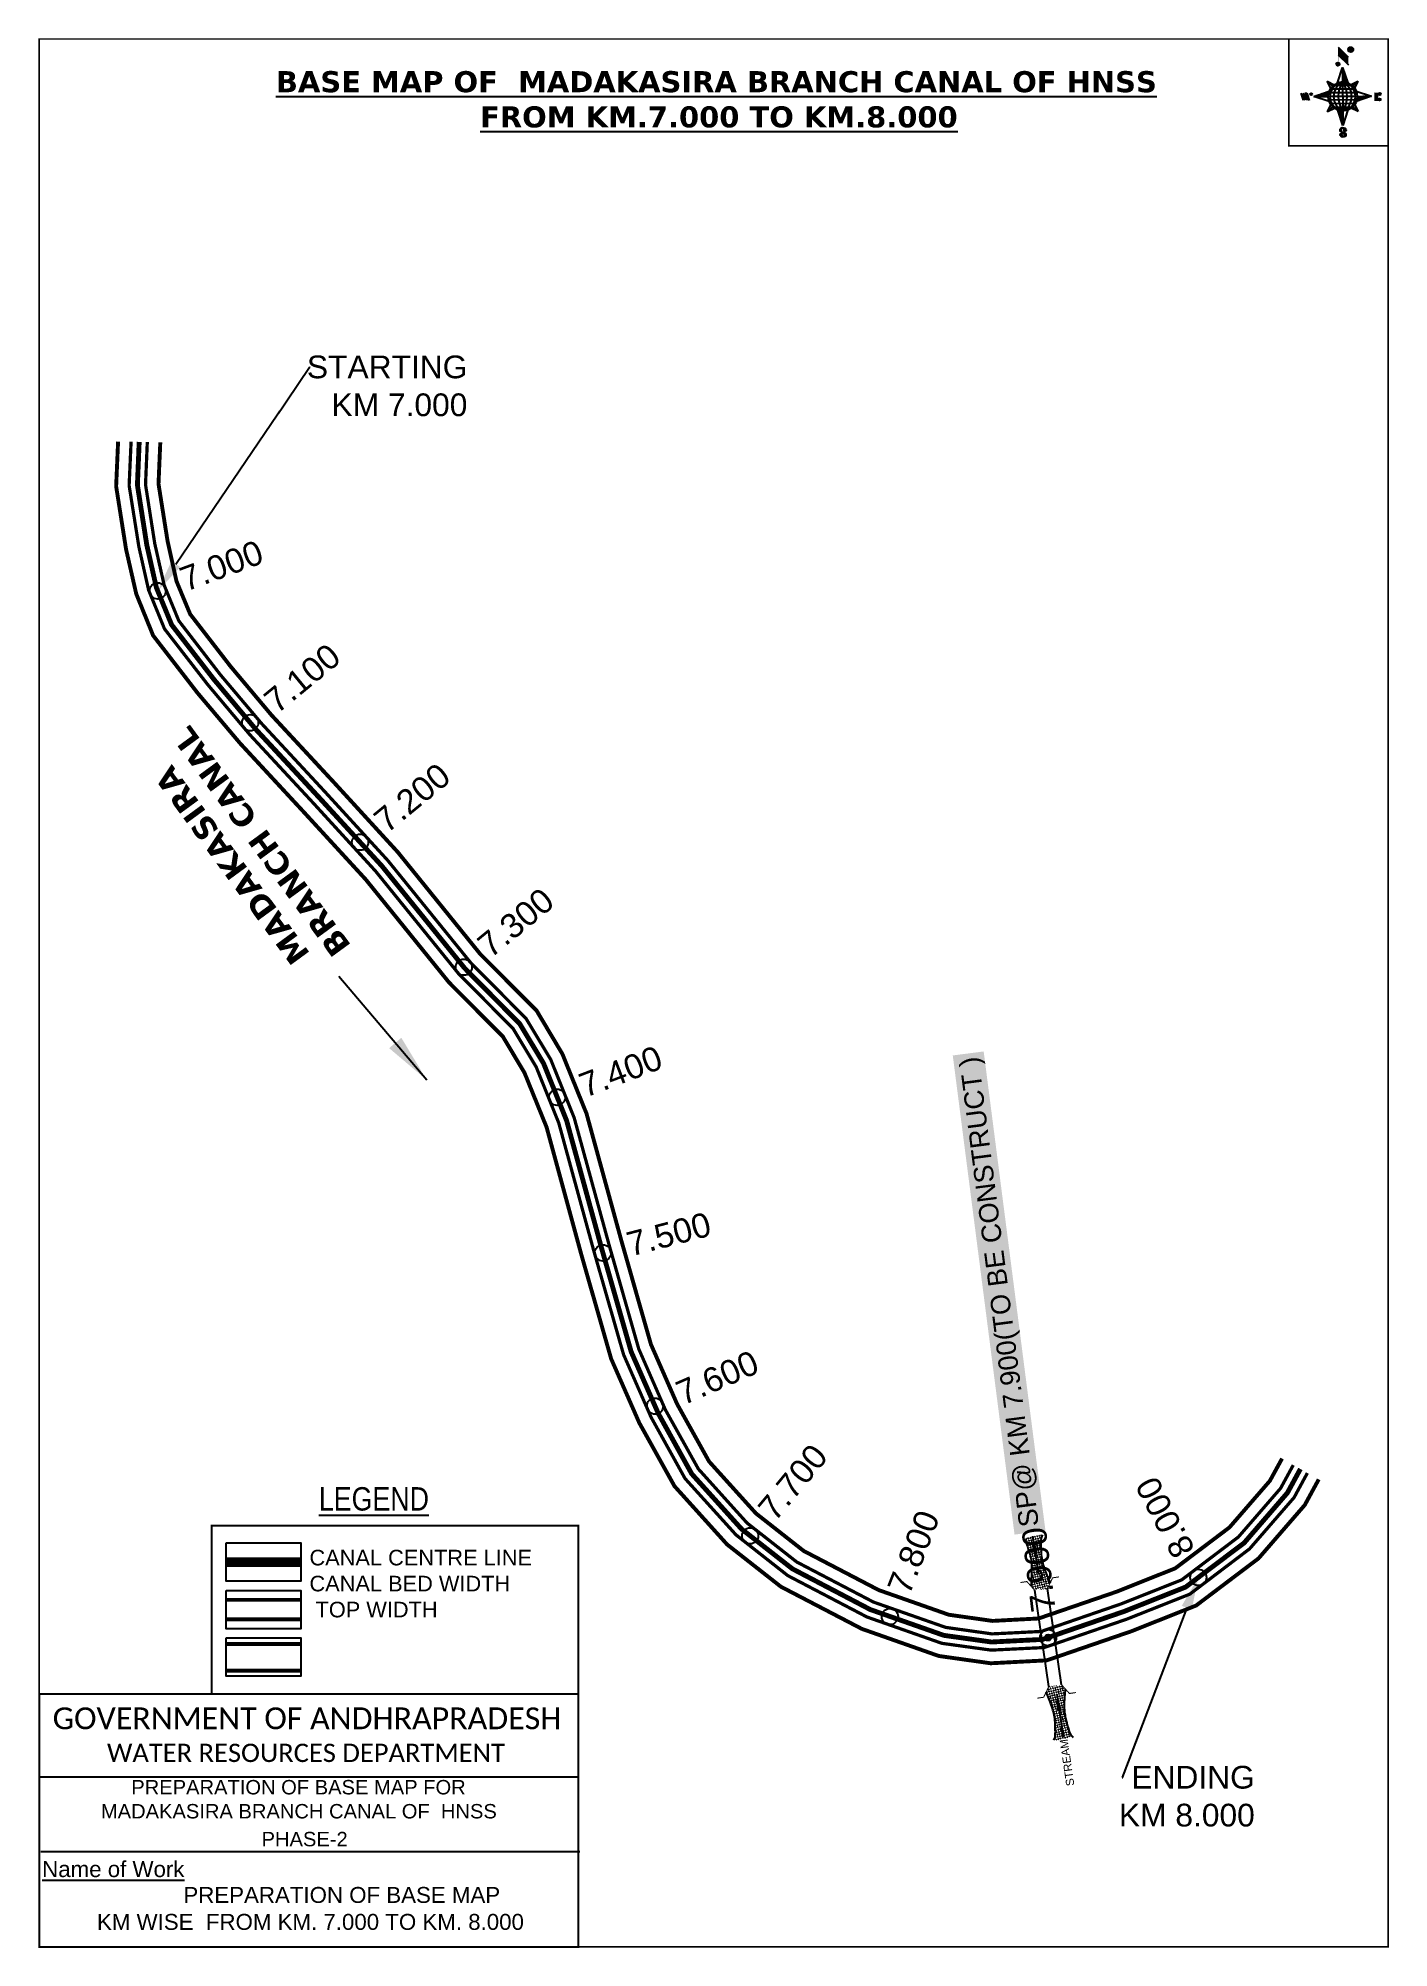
# Model space of a CAD drawing. Header units: inches. Extents: x 776139 to 776971, y 1570156 to 1571332.
import ezdxf
from ezdxf import colors
from ezdxf.entities.mleader import LeaderData, LeaderLine
from ezdxf.enums import TextEntityAlignment as Align
from ezdxf.math import Vec2, Vec3

# ---------------------------------------------------------------- set-up
doc = ezdxf.new("R2010")
doc.units = ezdxf.units.IN
doc.header["$MEASUREMENT"] = 0
doc.header["$PDMODE"] = 32
doc.header["$PDSIZE"] = 10
doc.linetypes.add('HIDDEN2', pattern=[0.1875, 0.125, -0.0625])
for name, color, linetype in [('AQUADUCT', 1, 'Continuous'), ('bord', 1, 'Continuous'), ('CANAL1', 242, 'Continuous'), ('CSMark', 72, 'Continuous'), ('DCBMS', 232, 'Continuous'), ('PAGE', 7, 'Continuous'), ('STRUCTURE', 5, 'Continuous'), ('TEXT', 6, 'Continuous')]:
    doc.layers.add(name, color=color, linetype=linetype)
doc.styles.add('ARIALN', font='ARIALN_1.TTF')
doc.styles.get("Standard").update_dxf_attribs({"font": 'ARIAL_1.TTF'})
doc.dimstyles.get("Standard").update_dxf_attribs({"dimtxt": 0.18, "dimasz": 0.18, "dimexe": 0.18, "dimexo": 0.0625, "dimgap": 0.09, "dimtad": 0, "dimtih": 1, "dimtoh": 1, "dimdec": 4, "dimzin": 0, "dimdsep": 46, "dimtxsty": 'Standard', "dimcen": 0.09, "dimadec": 0, "dimazin": 0, "dimtfac": 1, "dimtdec": 4, "dimtofl": 0, "dimtmove": 0, "dimatfit": 3, "dimfxl": 0, "dimtolj": 1, "dimtzin": 0, "dimarcsym": 0})
pattern_1 = [(267.297113149, (-8720374.938, 50637915.138), (10.5367255337, -0.497431438), [])]
pattern_2 = [(357.297113149, (-8720374.938, 50637915.138), (0.497431438, 10.5367255337), [])]

# ---------------------------------------------------------------- blocks, each defined once
blk = doc.blocks.new('*X11')
at = {"color": 0, "linetype": 'Continuous'}
for p, q in [((6321.6, 240.5), (6322.3, 241.2)), ((6321.6, 240.3), (6322.3, 241)), ((6321.6, 240.1), (6322.3, 240.8)), ((6321.6, 239.9), (6322.4, 240.7)), ((6321.6, 239.8), (6322.4, 240.6)), ((6321.6, 239.6), (6322.5, 240.5)), ((6321.6, 239.4), (6322.5, 240.3)), ((6321.6, 239.2), (6322.6, 240.2)), ((6321.7, 239.1), (6322.6, 240.1)), ((6321.8, 240.8), (6322.4, 241.4)), ((6321.8, 239), (6322.7, 240)), ((6321.8, 239), (6322.8, 239.9)), ((6321.9, 238.9), (6322.9, 239.8)), ((6322, 238.8), (6323, 239.7)), ((6322.1, 241.3), (6322.4, 241.6)), ((6322.1, 238.7), (6323.1, 239.6)), ((6322.2, 238.6), (6323.1, 239.6)), ((6322.3, 238.5), (6323.2, 239.5)), ((6322.4, 238.5), (6323.3, 239.4)), ((6322.5, 238.4), (6323.4, 239.3)), ((6322.7, 238.4), (6323.6, 239.3)), ((6322.8, 238.3), (6323.7, 239.2)), ((6322.9, 238.3), (6323.8, 239.1)), ((6323.1, 238.2), (6323.9, 239.1)), ((6323.2, 238.2), (6324, 239)), ((6323.3, 238.2), (6324.2, 239)), ((6323.5, 238.1), (6324.3, 238.9)), ((6323.7, 238.1), (6324.4, 238.9)), ((6323.8, 238.1), (6324.6, 238.8)), ((6324.1, 238.2), (6324.7, 238.8)), ((6324.3, 238.3), (6324.9, 238.8)), ((6324.6, 238.3), (6325.1, 238.8)), ((6324.8, 238.4), (6325.2, 238.8)), ((6325.1, 238.5), (6325.4, 238.8)), ((6325.4, 238.6), (6325.6, 238.8))]:
    blk.add_line(p, q, dxfattribs=at)
blk = doc.blocks.new('*X10')
at = {"color": 0, "linetype": 'Continuous'}
for p, q in [((6324.4, 240.3), (6324.5, 240.4)), ((6324.6, 240.3), (6324.8, 240.5)), ((6324.7, 240.2), (6325, 240.5)), ((6324.8, 240.2), (6325.2, 240.6)), ((6325, 240.1), (6325.5, 240.6)), ((6325.1, 240.1), (6325.6, 240.6)), ((6325.2, 240), (6325.8, 240.6)), ((6325.3, 240), (6326, 240.6)), ((6325.4, 239.9), (6326.1, 240.6)), ((6325.5, 239.8), (6326.2, 240.5)), ((6325.6, 239.8), (6326.3, 240.5)), ((6325.7, 239.7), (6326.5, 240.4)), ((6325.9, 239.6), (6326.6, 240.3)), ((6326, 239.5), (6326.7, 240.3)), ((6326, 239.4), (6326.8, 240.2)), ((6326.1, 239.3), (6327, 240.2)), ((6326.2, 239.3), (6327.1, 240.1)), ((6326.3, 239.2), (6327.1, 240)), ((6326.4, 239.1), (6327.2, 239.9)), ((6326.5, 239), (6327.3, 239.8)), ((6326.5, 238.9), (6327.4, 239.7)), ((6326.6, 238.8), (6327.5, 239.6)), ((6326.7, 238.7), (6327.5, 239.5)), ((6326.8, 238.6), (6327.6, 239.4)), ((6326.8, 238.5), (6327.7, 239.3)), ((6326.8, 236.5), (6327.4, 237)), ((6326.9, 238.3), (6327.8, 239.2)), ((6326.9, 238.2), (6327.9, 239.1)), ((6326.9, 236.8), (6327.6, 237.4)), ((6327, 238.1), (6327.8, 239)), ((6327, 237.9), (6327.8, 238.8)), ((6327, 237.8), (6327.8, 238.6)), ((6327, 237.6), (6327.8, 238.4)), ((6327, 237.4), (6327.8, 238.2)), ((6327, 237.3), (6327.8, 238)), ((6327, 237.1), (6327.8, 237.9))]:
    blk.add_line(p, q, dxfattribs=at)
blk = doc.blocks.new('H')
at = {"layer": 'bord', "extrusion": (0.000427885, 0.004792, 0.999988)}
h = blk.add_hatch(dxfattribs=at)
h.set_pattern_fill('LINE', color=8, scale=84.387686, angle=-2.7029, style=0)
h.set_pattern_definition(pattern_2)
h.paths.add_polyline_path([(-492, 786, -0.090992), (-448, 775), (-486, 912)])
h = blk.add_hatch(dxfattribs=at)
h.set_pattern_fill('LINE', color=8, scale=84.387686, angle=-92.7029, style=0)
h.set_pattern_definition(pattern_1)
h.paths.add_polyline_path([(-625, 665, -0.090992), (-615, 710), (-751, 671)])
h = blk.add_hatch(dxfattribs=at)
h.set_pattern_fill('LINE', color=8, scale=84.387686, angle=-2.7029, style=0)
h.set_pattern_definition(pattern_2)
h.paths.add_polyline_path([(-504, 533, -0.090992), (-549, 543), (-510, 406)])
h = blk.add_hatch(dxfattribs=at)
h.set_pattern_fill('LINE', color=8, scale=84.387686, angle=-92.7029, style=0)
h.set_pattern_definition(pattern_1)
h.paths.add_polyline_path([(-246, 647), (-372, 653, -0.090992), (-382, 609)])
for p, q in [((-519, 1020, -1217), (-435, 927, -1216)), ((-516, 1087, -1217), (-432, 994, -1217)), ((-538, 774, -1216), (-487, 906, -1216)), ((-487, 906, -1216), (-493, 780, -1216)), ((-487, 906, -1216), (-448, 769, -1216)), ((-865, 701, -1215), (-847, 638, -1215)), ((-847, 700, -1215), (-829, 637, -1215)), ((-829, 699, -1215), (-811, 636, -1215)), ((-829, 699, -1215), (-811, 698, -1215)), ((-811, 698, -1215), (-794, 635, -1215)), ((-752, 665, -1215), (-615, 704, -1215)), ((-627, 794, -1216), (-567, 760, -1216)), ((-627, 794, -1216), (-584, 747, -1215)), ((-599, 731, -1215), (-627, 794, -1216)), ((-421, 753, -1216), (-359, 781, -1216)), ((-359, 781, -1216), (-405, 739, -1216)), ((-359, 781, -1216), (-392, 721, -1215)), ((-379, 693, -1215), (-246, 641, -1215)), ((-213, 669, -1215), (-217, 601, -1215)), ((-752, 665, -1215), (-625, 659, -1215)), ((-619, 614, -1215), (-752, 665, -1215)), ((-639, 526, -1214), (-606, 585, -1215)), ((-639, 526, -1214), (-593, 568, -1215)), ((-577, 553, -1215), (-639, 526, -1214)), ((-511, 400, -1214), (-549, 537, -1214)), ((-460, 533, -1215), (-511, 400, -1214)), ((-505, 527, -1214), (-511, 400, -1214)), ((-371, 513, -1214), (-431, 546, -1215)), ((-371, 513, -1214), (-414, 560, -1215)), ((-399, 576, -1215), (-371, 513, -1214)), ((-246, 641, -1215), (-383, 603, -1215)), ((-373, 647, -1215), (-246, 641, -1215)), ((-197, 600, -1215), (-194, 668, -1215))]:
    blk.add_line(p, q, dxfattribs=at)
at = {"layer": 'bord', "color": 8, "linetype": 'ByBlock', "extrusion": (0.000427885, 0.004792, 0.999988)}
for p, q in [((-375, 679, -1215), (-620, 691, -1215)), ((-386, 711, -1215), (-605, 722, -1215)), ((-411, 744, -1216), (-578, 752, -1216)), ((-493, 780, -1216), (-505, 527, -1214)), ((-373, 647, -1215), (-625, 659, -1215)), ((-378, 616, -1215), (-623, 628, -1215)), ((-392, 585, -1215), (-611, 595, -1215)), ((-420, 555, -1215), (-587, 562, -1215))]:
    blk.add_line(p, q, dxfattribs=at)
at = {"layer": 'bord', "extrusion": (0.000427885, 0.004792, 0.999988), "elevation": -1212}
for points, const_width in [([(-522, 960), (-516, 1093)], 1.61), ([(-434, 933), (-428, 1066)], 1.61), ([(-870, 707), (-846, 706)], 0.642), ([(-829, 643), (-821, 678)], 0.642), ([(-793, 641), (-782, 694)], 0.642), ([(-223, 676), (-174, 673)], 0.706), ([(-829, 643), (-855, 644)], 0.642), ([(-811, 642), (-784, 641)], 0.642), ([(-177, 605), (-226, 607)], 0.706), ([(-195, 645), (-185, 644)], 0.706)]:
    blk.add_lwpolyline(points, dxfattribs=dict(at, const_width=const_width))
for points, const_width in [([(-414, 1073, 1), (-398, 1058, 1)], 22.3), ([(-530, 950, 1), (-520, 939, 1)], 14.8), ([(-776, 697, 1), (-769, 690, 1)], 8.9), ([(-180, 618, 1), (-173, 611, 1)], 9.79), ([(-178, 667, 1), (-171, 660, 1)], 9.79), ([(-490, 362, 1), (-498, 369, 1)], 11.1), ([(-525, 322, 1), (-533, 329, 1)], 11.1)]:
    blk.add_lwpolyline(points, format="xyb", close=True, dxfattribs=dict(at, const_width=const_width))
for points in [[(-537, 317), (-531, 310), (-520, 307), (-505, 307), (-494, 310), (-486, 318), (-487, 326), (-491, 333), (-494, 336), (-503, 341), (-522, 347), (-530, 352), (-534, 355), (-537, 363), (-537, 373), (-530, 381), (-520, 384), (-504, 384), (-493, 380), (-487, 373)], [(-522, 348), (-526, 354), (-528, 361), (-528, 371), (-526, 375), (-521, 381), (-515, 384)], [(-505, 307), (-499, 312), (-497, 319), (-497, 327), (-501, 335), (-509, 343)]]:
    blk.add_lwpolyline(points, dxfattribs=at)
at = {"layer": 'bord', "extrusion": (0.000427885, 0.004792, 0.999988)}
for centre, radius in [((-406, 1065, -1212), 22.3), ((-525, 944, -1212), 14.8), ((-773, 694, -1212), 8.9), ((-498, 659, -1212), 127), ((-177, 615, -1212), 9.79), ((-174, 663, -1212), 9.79), ((-494, 365, -1212), 11.1), ((-529, 325, -1212), 11.1)]:
    blk.add_circle(centre, radius, dxfattribs=at)
at = {"layer": 'bord', "color": 8, "linetype": 'ByBlock', "extrusion": (0.000427885, 0.004792, 0.999988)}
for centre, radius, start, end in [((-482, 658, -1212), 128, 94.9254, 259.6691), ((-437, 656, -1212), 141, 113.2864, 241.308), ((-316, 651, -1212), 222, 142.5892, 212.0053), ((-560, 662, -1212), 141, 293.2864, 61.308), ((-681, 668, -1212), 222, 322.5892, 32.0053), ((-515, 660, -1212), 128, 274.9254, 79.6691)]:
    blk.add_arc(centre, radius, start, end, dxfattribs=at)
at = {"layer": 'bord', "extrusion": (0.000427885, 0.004792, 0.999988)}
for points in [[(-516, 1093, -1212), (-431, 1000, -1212), (-519, 1026, -1212), (-434, 933, -1212)], [(-864, 707, -1212), (-846, 706, -1212), (-846, 644, -1212), (-829, 643, -1212)], [(-829, 705, -1212), (-811, 704, -1212), (-811, 642, -1212), (-793, 641, -1212)], [(-193, 674, -1212), (-197, 606, -1212), (-213, 675, -1212), (-216, 607, -1212)]]:
    blk.add_solid(points, dxfattribs=at)
at = {"layer": 'bord', "extrusion": (0.000427885, 0.004792, 0.999988), "xscale": 7.977342409717546, "yscale": 7.977342408231451, "zscale": 7.977342408476333, "rotation": 138.0840426661453}
for name, p in [('*X10', (38301, -31929, -1212)), ('*X11', (38314, -31951, -1212))]:
    blk.add_blockref(name, p, dxfattribs=at)
blk = doc.blocks.new('UT')
at = {"layer": 'STRUCTURE'}
h = blk.add_hatch(dxfattribs=at)
h.set_pattern_fill('DASH', color=150, scale=8, angle=-39.6278, style=0)
h.set_pattern_definition([(320.372247933, (-4370.464, -6260.8811), (1.40800153113, 0.132407282), [1, -1])])
h.paths.add_polyline_path([(765163, 1700681.9), (765165.6, 1700680.6), (765167.2, 1700680.3), (765169.1, 1700680), (765172.4, 1700679.6), (765176.4, 1700679.3), (765179.5, 1700679.5), (765183.1, 1700679.9), (765187.7, 1700680.9), (765188.9, 1700681.2), (765193.1, 1700682.2), (765196.1, 1700680.2), (765196.1, 1700672.2), (765193.1, 1700670.2), (765190.5, 1700670.8), (765188.1, 1700671.3), (765185.5, 1700671.8), (765183.6, 1700672.1), (765181, 1700672.5), (765180.3, 1700672.5), (765178.5, 1700672.6), (765176.7, 1700672.6), (765174.6, 1700672.5), (765172.5, 1700672.3), (765170.4, 1700672), (765168.5, 1700671.7), (765166.1, 1700671.2), (765165, 1700670.8), (765163, 1700669.7)])
h.paths.add_polyline_path([(765259.1, 1700682.2), (765256.1, 1700680.2), (765256.1, 1700672.2), (765259.1, 1700670.2), (765261.9, 1700671), (765264.4, 1700671.6), (765266.4, 1700672), (765269.1, 1700672.5), (765272.7, 1700673), (765276.1, 1700673.1), (765278.6, 1700672.9), (765281.2, 1700672.7), (765283.9, 1700672.3), (765286.4, 1700671.9), (765288, 1700671.3), (765289.2, 1700670.6), (765289.1, 1700682.7), (765287.6, 1700681.8), (765285.7, 1700681.2), (765283, 1700680.7), (765281.2, 1700680.4), (765276.7, 1700679.9), (765272.7, 1700679.9), (765268.7, 1700680.3), (765264.8, 1700681), (765261.2, 1700681.7)])
at = {"layer": 'STRUCTURE', "color": 150, "const_width": 0.628}
for points in [[(765190.1, 1700688.2), (765190.1, 1700684.2), (765196.1, 1700680.2), (765256.1, 1700680.2), (765262.1, 1700684.2), (765262.1, 1700688.2)], [(765190.1, 1700664.2), (765190.1, 1700668.2), (765196.1, 1700672.2), (765256.1, 1700672.2), (765262.1, 1700668.2), (765262.1, 1700664.2)]]:
    blk.add_lwpolyline(points, dxfattribs=at)
at = {"layer": 'STRUCTURE', "color": 150}
for points in [[(765196.1, 1700680.2), (765256.1, 1700680.2)], [(765196.1, 1700672.2), (765256.1, 1700672.2)], [(765196.1, 1700672.2), (765256.1, 1700672.2)]]:
    blk.add_lwpolyline(points, dxfattribs=at)
at = {"layer": 'STRUCTURE', "color": 0}
blk.add_circle((765226.1, 1700676.2), 1.89, dxfattribs=at)
at = {"layer": 'STRUCTURE', "color": 150}
for points in [[(765163, 1700681.9), (765164.4, 1700681.1), (765167.9, 1700680.2), (765171.2, 1700679.8), (765176.1, 1700679.4), (765184.7, 1700680.3), (765193.1, 1700682.2)], [(765289.1, 1700682.7), (765287.8, 1700681.9), (765284.3, 1700680.9), (765280.9, 1700680.4), (765276.1, 1700679.8), (765267.4, 1700680.5), (765259.1, 1700682.2)], [(765163, 1700669.7), (765164.3, 1700670.6), (765167.8, 1700671.6), (765171.2, 1700672.1), (765176, 1700672.6), (765184.7, 1700672), (765193.1, 1700670.2)], [(765289.2, 1700670.6), (765287.8, 1700671.4), (765284.2, 1700672.3), (765280.9, 1700672.7), (765276.1, 1700673.1), (765267.4, 1700672.2), (765259.1, 1700670.2)]]:
    blk.add_spline(points, degree=3, dxfattribs=at)
at = {"layer": 'STRUCTURE', "color": 0}
blk.add_text('STREAM', height=5, dxfattribs=at).set_placement((765148.2, 1700675.8), align=Align.MIDDLE_CENTER)
for points in [[(765190.9, 1700676), (765164.2, 1700675.8)], [(765289.3, 1700676.7), (765265.4, 1700676.4)]]:
    blk.add_leader(points, dimstyle='Standard', override={"dimasz": 10, "dimgap": 0.09, "dimtad": 0}, dxfattribs=at)

msp = doc.modelspace()

# ---------------------------------------------------------------- linework, layer by layer
at = {"layer": 'CANAL1', "color": 200, "const_width": 2.4}
for points in [[(776188.5, 1571083.7), (776187.3, 1571056.1), (776193.4, 1571017.4), (776199.7, 1570989.8), (776210.1, 1570964.2), (776237.4, 1570928.9), (776263.5, 1570898), (776302.6, 1570855.8), (776341.1, 1570813.9), (776392.3, 1570750.6), (776425.6, 1570717.1), (776438.9, 1570694.8), (776452.5, 1570661.3), (776473.8, 1570583.2), (776492.3, 1570518.6), (776509.6, 1570479.2), (776531.3, 1570440.2), (776563.7, 1570404.3), (776596.8, 1570378.3), (776646.7, 1570352.3), (776694.1, 1570335.6), (776726.1, 1570331.1), (776760.6, 1570332.9), (776812.7, 1570350.8), (776852.7, 1570366.7), (776891.1, 1570395.7), (776919.6, 1570428.6), (776928.2, 1570444.4)], [(776214.5, 1571083.2), (776213.4, 1571057.6), (776219, 1571022.3), (776224.5, 1570997.6), (776232.9, 1570977.4), (776257.7, 1570945.3), (776283, 1570915.2), (776321.7, 1570873.5), (776360.8, 1570830.8), (776411.6, 1570768), (776446.3, 1570733.2), (776462.2, 1570706.5), (776477.1, 1570669.7), (776498.9, 1570590.2), (776516.8, 1570527.5), (776532.9, 1570490.8), (776552.6, 1570455.4), (776581.5, 1570423.4), (776610.9, 1570400.3), (776657.1, 1570376.2), (776700.3, 1570361), (776727.2, 1570357.2), (776755.6, 1570358.7), (776803.7, 1570375.2), (776839.8, 1570389.6), (776873.2, 1570414.8), (776898.1, 1570443.5), (776905.6, 1570457.2)]]:
    msp.add_lwpolyline(points, dxfattribs=at)
at = {"layer": 'CANAL1', "color": 5, "const_width": 2}
for points in [[(776196.5, 1571083.6), (776195.3, 1571056.6), (776201.3, 1571018.9), (776207.3, 1570992.2), (776217.1, 1570968.3), (776243.7, 1570934), (776269.5, 1570903.3), (776308.5, 1570861.3), (776347.1, 1570819.1), (776398.2, 1570756), (776431.9, 1570722), (776446.1, 1570698.4), (776460, 1570663.9), (776481.5, 1570585.4), (776499.9, 1570521.3), (776516.8, 1570482.8), (776537.8, 1570444.9), (776569.2, 1570410.2), (776601.1, 1570385.1), (776649.9, 1570359.6), (776696, 1570343.4), (776726.4, 1570339.2), (776759.1, 1570340.8), (776810, 1570358.3), (776848.8, 1570373.7), (776885.6, 1570401.6), (776913, 1570433.2), (776921.2, 1570448.3)], [(776206.5, 1571083.4), (776205.4, 1571057.2), (776211.1, 1571020.8), (776216.9, 1570995.2), (776225.9, 1570973.3), (776251.4, 1570940.2), (776277, 1570909.9), (776315.8, 1570868.1), (776354.7, 1570825.6), (776405.7, 1570762.7), (776439.9, 1570728.2), (776455.1, 1570702.9), (776469.5, 1570667.1), (776491.2, 1570588.1), (776509.3, 1570524.7), (776525.7, 1570487.2), (776546, 1570450.8), (776576, 1570417.5), (776606.6, 1570393.5), (776653.9, 1570368.8), (776698.4, 1570353.2), (776726.9, 1570349.2), (776757.2, 1570350.7), (776806.5, 1570367.7), (776843.8, 1570382.5), (776878.7, 1570408.9), (776904.7, 1570438.9), (776912.5, 1570453.2)]]:
    msp.add_lwpolyline(points, dxfattribs=at)
at = {"layer": 'CANAL1', "color": 1, "linetype": 'HIDDEN2', "ltscale": 100, "const_width": 3}
msp.add_lwpolyline([(776201.5, 1571083.5), (776200.4, 1571056.9), (776206.2, 1571019.9), (776212.1, 1570993.7), (776221.5, 1570970.8), (776247.6, 1570937.1), (776273.2, 1570906.6), (776312.1, 1570864.7), (776350.9, 1570822.4), (776402, 1570759.3), (776435.9, 1570725.1), (776450.6, 1570700.7), (776464.8, 1570665.5), (776486.4, 1570586.7), (776504.6, 1570523), (776521.3, 1570485), (776541.9, 1570447.8), (776572.6, 1570413.8), (776603.9, 1570389.3), (776651.9, 1570364.2), (776697.2, 1570348.3), (776726.6, 1570344.2), (776758.1, 1570345.8), (776808.2, 1570363), (776846.3, 1570378.1), (776856.4, 1570385.8), (776882.2, 1570405.2), (776908.9, 1570436.1), (776916.9, 1570450.8)], dxfattribs=at)
at = {"layer": 'CANAL1', "color": 1, "linetype": 'HIDDEN2', "ltscale": 100, "const_width": 6, "elevation": -0.4}
msp.add_lwpolyline([(776301, 1570393.4), (776255, 1570393.4)], dxfattribs=at)
at = {"layer": 'CANAL1', "color": 5, "const_width": 2.4, "elevation": -0.4}
for points in [[(776301, 1570370.2), (776255, 1570370.2)], [(776301, 1570358.2), (776255, 1570358.2)]]:
    msp.add_lwpolyline(points, dxfattribs=at)
at = {"layer": 'CANAL1', "color": 200, "const_width": 2.4, "elevation": -0.4}
for points in [[(776301, 1570343), (776255, 1570343)], [(776301, 1570326.5), (776255, 1570326.5)]]:
    msp.add_lwpolyline(points, dxfattribs=at)
at = {"layer": 'CSMark', "color": 3}
for p in [(776212.9, 1570991.7), (776269.9, 1570910.5), (776337.6, 1570836.9), (776401.5, 1570759.9), (776459, 1570679.8), (776487.2, 1570583.9), (776519.3, 1570489.5), (776577.9, 1570409.6), (776854, 1570384), (776664, 1570359.9), (776761.5, 1570346.9)]:
    msp.add_point(p, dxfattribs=at)
at = {"layer": 'PAGE', "const_width": 1}
msp.add_lwpolyline([(776970.9, 1570156.4), (776970.9, 1571331.7), (776139.9, 1571331.7), (776139.9, 1570156.4), (776970.9, 1570156.4)], dxfattribs=at)
at = {"layer": 'PAGE'}
for points, const_width in [([(776970.9, 1571331.7), (776909.8, 1571331.7), (776909.8, 1571265.9), (776970.9, 1571265.9)], 1), ([(776246.2, 1570415.9), (776472, 1570415.9), (776472, 1570312.1), (776246.2, 1570312.1)], 1.2), ([(776139.9, 1570312.1), (776472, 1570312.1), (776472, 1570156.4), (776139.9, 1570156.4)], 1.2)]:
    msp.add_lwpolyline(points, close=True, dxfattribs=dict(at, const_width=const_width))
at = {"layer": 'PAGE', "elevation": -0.4}
for points in [[(776255, 1570405.2), (776301, 1570405.2), (776301, 1570381.7), (776255, 1570381.7)], [(776255, 1570375.9), (776301, 1570375.9), (776301, 1570352.4), (776255, 1570352.4)], [(776255, 1570346.7), (776301, 1570346.7), (776301, 1570323.1), (776255, 1570323.1)]]:
    msp.add_lwpolyline(points, close=True, dxfattribs=at)
at = {"layer": 'PAGE'}
for points in [[(776139.9, 1570261.1), (776472, 1570261.1)], [(776140.9, 1570215.1), (776473, 1570215.1)]]:
    msp.add_lwpolyline(points, dxfattribs=at)

# ---------------------------------------------------------------- block references
at = {"layer": 'AQUADUCT', "color": 1, "xscale": 0.0703495379661093, "yscale": 0.07034953800030053, "zscale": 0.07034953795990817, "rotation": 3.078330607406165}
msp.add_blockref('H', (776980.5, 1571252.3, 85.4), dxfattribs=at)
at = {"layer": 'STRUCTURE', "color": 0, "rotation": 98.28363942040588}
msp.add_blockref('UT', (2569943.4, 1058127.1), dxfattribs=at)

# ---------------------------------------------------------------- texts
at = {"layer": 'CANAL1', "insert": (776313.3, 1570736), "char_height": 14, "width": 205.129, "attachment_point": 1, "rotation": 126.1909}
msp.add_mtext('\\pi29.504;{\\fVerdana|b1|i0|c0|p34;MADAKASIRA \\P\\pi18.635;BRANCH CANAL}', dxfattribs=at)
at = {"layer": 'CSMark', "color": 1}
for s, rotation, p in [('7.000', 20.3695, (776227.6, 1570998.2)), ('7.100', 39.4286, (776281.7, 1570921.3)), ('7.200', 39.4286, (776349.4, 1570847.7)), ('7.300', 39.4286, (776413.2, 1570770.8)), ('7.400', 20.8809, (776473.6, 1570686.4)), ('7.500', 14.5958, (776502.4, 1570588.9)), ('7.600', 23.4917, (776533.6, 1570496.7)), ('7.700', 50.2595, (776587.4, 1570422.5)), ('8.000', 117.7413, (776845.7, 1570397.7)), ('7.800', 68.7106, (776669, 1570375.2)), ('7.900', 96.8236, (776758.7, 1570362.7))]:
    msp.add_text(s, height=15, rotation=rotation, dxfattribs=at).set_placement(p, align=Align.MIDDLE_LEFT)
at = {"layer": 'PAGE', "extrusion": (0.000201441, 0.004807, 0.999988), "style": 'ARIALN'}
msp.add_text('%%ULEGEND', height=14.4, rotation=359.9999, dxfattribs=at).set_placement((776346.1, 1570413.5, 7705.2), align=Align.MIDDLE)
at = {"layer": 'PAGE', "extrusion": (0.000201441, 0.004807, 0.999988)}
for s, height, p in [('PHASE-2', 8.88, (776303.4, 1570203.9, 7704.1)), ('PREPARATION OF BASE MAP', 9.822, (776326.3, 1570169.5, 7703)), ('KM WISE  FROM KM. 7.000 TO KM. 8.000', 9.822, (776307, 1570152.9, 7703))]:
    msp.add_text(s, height=height, rotation=359.9999, dxfattribs=at).set_placement(p, align=Align.MIDDLE_CENTER)
msp.add_text('%%UName of Work', height=9.822, rotation=359.9999, dxfattribs=at).set_placement((776141.7, 1570180.5, 7702.9))
at = {"layer": 'PAGE', "extrusion": (0.000201441, 0.004807, 0.999988), "attachment_point": 1, "text_direction": (1, -1e-06, -0.000201)}
for s, insert, char_height, width in [('CANAL CENTRE LINE CANAL BED WIDTH {\\H2.3732x; }\\P TOP WIDTH{\\H1.9155x; }', (776306.4, 1570401, -0.4), 9.6, 168.926), ('\\pi3.5885;{\\fCalibri|b0|i0|c0|p34;\\H1.3333x;GOVERNMENT OF ANDHRAPRADESH\\P\\pi37.073;\\H0.83998x;WATER RESOURCES DEPARTMENT}', (776144.6, 1570303.9, -1.3), 10.059, 321.276), ('\\pi151.83;PREPARATION OF BASE MAP FOR \\P\\pi133.1;MADAKASIRA BRANCH CANAL OF  HNSS ', (776044.8, 1570259.2), 8.878, 508.592)]:
    msp.add_mtext(s, dxfattribs=dict(at, insert=insert, char_height=char_height, width=width))
at = {"layer": 'STRUCTURE', "color": 5, "insert": (776743.9, 1570414.4), "char_height": 12, "width": 290.412, "attachment_point": 1, "rotation": 97.3466, "bg_fill": 1, "box_fill_scale": 1.3, "bg_fill_color": 7, "bg_fill_true_color": 16777215, "bg_fill_transparency": 4390977}
msp.add_mtext('\\pi-0.01367;SP@ KM 7.900(TO BE CONSTRUCT )', dxfattribs=at)
at = {"layer": 'TEXT', "color": 1, "insert": (776280.5, 1571311.9), "char_height": 13, "width": 551.861, "attachment_point": 1}
msp.add_mtext('\\pi5.2048;{\\fVerdana|b1|i0|c0|p34;\\LBASE MAP OF  MADAKASIRA BRANCH CANAL OF HNSS\\P\\pi131.01;FROM KM.7.000 TO KM.8.000}', dxfattribs=at)

# ---------------------------------------------------------------- leaders
at = {"layer": 'CANAL1'}
msp.add_leader([(776378.7, 1570690.4), (776324.4, 1570754.1)], dimstyle='Standard', override={"dimasz": 30, "dimgap": 0.09, "dimtad": 0}, dxfattribs=at)

# ---------------------------------------------------------------- next in the draw order: leaders
at = {"layer": 'DCBMS', "color": 5}
ml = msp.add_multileader_mtext('Standard', dxfattribs=at)
ml.set_content('STARTING \\PKM 7.000', color=5)
ml.set_leader_properties()
ml.build(insert=Vec2(0, 0))
ml.multileader.update_dxf_attribs({"dogleg_length": 0.36, "arrow_head_size": 20})
ctx = ml.context
ctx.base_point, ctx.char_height, ctx.arrow_head_size, ctx.landing_gap_size, ctx.plane_origin = Vec3(776306.9, 1571129.6), 14, 20, 0.09, Vec3(776450.5, 1571341.9)
ctx.text_align_type = 2
notes = []
notes.append((ctx, [(1, (1, 1, 0), (776306.5, 1571129.6), (1, 0), 0.36, [(0, [(776212.9, 1570991.7)], 0, [])])]))
ctx.mtext.insert, ctx.mtext.width, ctx.mtext.alignment, ctx.mtext.flow_direction = Vec3(776403.7, 1571136.7), 109.049, 3, 5
ctx.mtext.has_bg_fill, ctx.mtext.bg_color, ctx.mtext.bg_scale_factor, ctx.mtext.bg_transparency, ctx.mtext.use_window_bg_color = 1, -1027028792, 1.5, 0, 1
ml = msp.add_multileader_mtext('Standard', dxfattribs=at)
ml.set_content('ENDING \\PKM 8.000', color=5)
ml.set_leader_properties()
ml.build(insert=Vec2(0, 0))
ml.multileader.update_dxf_attribs({"dogleg_length": 0.36, "arrow_head_size": 20})
ctx = ml.context
ctx.base_point, ctx.char_height, ctx.arrow_head_size, ctx.landing_gap_size, ctx.plane_origin = Vec3(776807.4, 1570260.7), 14, 20, 0.09, Vec3(776951.1, 1570473.1)
ctx.text_align_type = 2
notes.append((ctx, [(1, (1, 1, 0), (776807.1, 1570260.7), (1, 0), 0.36, [(0, [(776854, 1570384)], 0, [])])]))
ctx.mtext.insert, ctx.mtext.width, ctx.mtext.alignment, ctx.mtext.flow_direction = Vec3(776888.8, 1570267.9), 109.049, 3, 5
ctx.mtext.has_bg_fill, ctx.mtext.bg_color, ctx.mtext.bg_scale_factor, ctx.mtext.bg_transparency, ctx.mtext.use_window_bg_color = 1, -1027028792, 1.5, 0, 1
for ctx, leaders in notes:
    for number, flags, end, landing, length, lines in leaders:
        leader = LeaderData()
        leader.index, (leader.has_last_leader_line, leader.has_dogleg_vector, leader.attachment_direction) = number, flags
        leader.last_leader_point, leader.dogleg_vector, leader.dogleg_length = Vec3(end), Vec3(landing), length
        for number, points, colour, breaks in lines:
            line = LeaderLine()
            line.index, line.vertices, line.color, line.breaks = number, Vec3.list(points), colors.encode_raw_color(colour), breaks
            leader.lines.append(line)
        ctx.leaders.append(leader)

doc.saveas('drawing.dxf')
